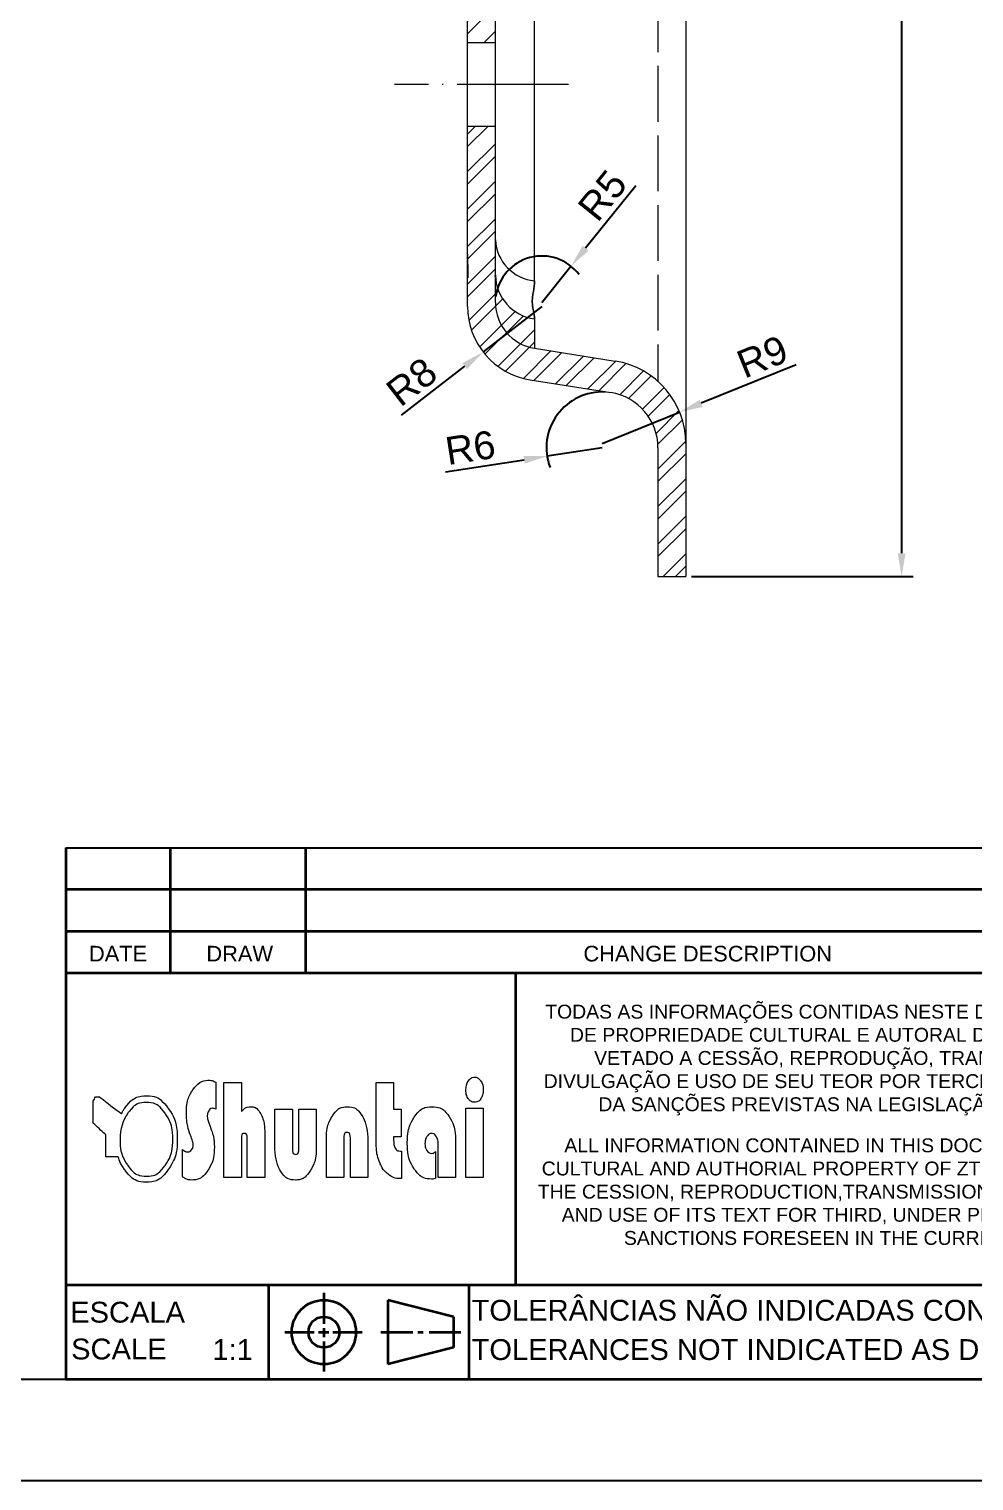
# Model space of a CAD drawing. Header units: millimetres. Extents: x 2761 to 3222, y 1093 to 1419.
# Drawn here: x 3009.4 to 3111.1, y 1093 to 1249.4 of the extents above; entities that cross this region are included whole.
import ezdxf

# ---------------------------------------------------------------- set-up
doc = ezdxf.new("R2010")
doc.units = ezdxf.units.MM
for name, pattern in [('ACAD_ISO02W100', [15, 12, -3]), ('ACAD_ISO04W100', [30, 24, -3, 0, -3]), ('ACAD_ISO05W100', [33, 24, -3, 0, -3, 0, -3])]:
    doc.linetypes.add(name, pattern=pattern)
for name, color, linetype, lineweight in [('AM_0', 7, 'Continuous', 20), ('AM_4', 1, 'ACAD_ISO04W100', 15), ('AM_5', 3, 'Continuous', 15), ('AM_8', 40, 'ACAD_ISO02W100', 35), ('AM_BOR', 240, 'ACAD_ISO05W100', 20)]:
    doc.layers.add(name, color=color, linetype=linetype, lineweight=lineweight)
doc.styles.get("Standard").update_dxf_attribs({"font": 'arial.ttf'})
doc.dimstyles.new('ISO-25', dxfattribs={"dimtxt": 3, "dimasz": 2.5, "dimexe": 1.25, "dimexo": 0.625, "dimtad": 1, "dimtxsty": 'Standard', "dimcen": 2.5, "dimadec": 0, "dimazin": 0, "dimtfac": 1, "dimtmove": 0, "dimatfit": 3, "dimfxl": 1, "dimarcsym": 0})

# ---------------------------------------------------------------- blocks, each defined once
blk = doc.blocks.new('A3 ZTL')
blk.add_line((19.57, 9.78), (401.17, 9.78))
at = {"layer": 'AM_BOR', "color": 135, "linetype": 'Continuous', "lineweight": 25}
blk.add_line((410.96, 0), (0, 0), dxfattribs=at)
blk = doc.blocks.new('*D13')
at = {"layer": 'AM_5', "color": 0, "lineweight": -2, "transparency": 16777216}
for p, q in [((3080.7, 1371.43), (3104.56, 1371.43)), ((3103.31, 1368.93), (3103.31, 1192.93)), ((3080.7, 1190.43), (3104.56, 1190.43))]:
    blk.add_line(p, q, dxfattribs=at)
at = {"layer": 'AM_5', "color": 0, "transparency": 16777216}
for points in [[(3102.89, 1368.93), (3103.73, 1368.93), (3103.31, 1371.43)], [(3102.89, 1192.93), (3103.73, 1192.93), (3103.31, 1190.43)]]:
    blk.add_solid(points, dxfattribs=at)
at = {"layer": 'Defpoints', "color": 0, "transparency": 16777216}
for p in [(3080.07, 1371.43), (3080.07, 1190.43), (3103.31, 1190.43)]:
    blk.add_point(p, dxfattribs=at)
at = {"layer": 'AM_5', "color": 0, "transparency": 16777216, "insert": (3101.07, 1280.93), "char_height": 3, "attachment_point": 5, "rotation": 90}
blk.add_mtext('%%c181', dxfattribs=at)
blk = doc.blocks.new('*D20')
at = {"layer": 'AM_5', "color": 0, "lineweight": -2, "transparency": 16777216}
for p, q in [((3071.07, 1204.3), (3065.14, 1203.39)), ((3054.19, 1201.7), (3062.67, 1203.01))]:
    blk.add_line(p, q, dxfattribs=at)
blk.add_arc((3071.07, 1204.3), 6, 86.9683, 200.7063, dxfattribs=at)
at = {"layer": 'AM_5', "color": 0, "transparency": 16777216}
blk.add_solid([(3062.61, 1203.42), (3062.74, 1202.59), (3065.14, 1203.39)], dxfattribs=at)
at = {"layer": 'Defpoints', "color": 0, "transparency": 16777216}
for p in [(3071.07, 1204.3), (3065.14, 1203.39)]:
    blk.add_point(p, dxfattribs=at)
at = {"layer": 'AM_5', "color": 0, "transparency": 16777216, "insert": (3056.87, 1204.29), "char_height": 3, "attachment_point": 5, "rotation": 8.7697}
blk.add_mtext('R6', dxfattribs=at)
blk = doc.blocks.new('*D21')
at = {"layer": 'AM_5', "color": 0, "lineweight": -2, "transparency": 16777216}
for p, q in [((3064.57, 1219.51), (3058.25, 1214.61)), ((3049.47, 1207.82), (3056.27, 1213.08))]:
    blk.add_line(p, q, dxfattribs=at)
at = {"layer": 'AM_5', "color": 0, "transparency": 16777216}
blk.add_solid([(3056.01, 1213.41), (3056.52, 1212.75), (3058.25, 1214.61)], dxfattribs=at)
at = {"layer": 'Defpoints', "color": 0, "transparency": 16777216}
for p in [(3064.57, 1219.51), (3058.25, 1214.61)]:
    blk.add_point(p, dxfattribs=at)
at = {"layer": 'AM_5', "color": 0, "transparency": 16777216, "insert": (3050.56, 1211.39), "char_height": 3, "attachment_point": 5, "rotation": 37.7298}
blk.add_mtext('R8', dxfattribs=at)
blk = doc.blocks.new('*D22')
at = {"layer": 'AM_5', "color": 0, "lineweight": -2, "transparency": 16777216}
for p, q in [((3091.95, 1213.24), (3081.73, 1209.08)), ((3071.07, 1204.74), (3079.41, 1208.13))]:
    blk.add_line(p, q, dxfattribs=at)
at = {"layer": 'AM_5', "color": 0, "transparency": 16777216}
blk.add_solid([(3081.57, 1209.46), (3081.88, 1208.69), (3079.41, 1208.13)], dxfattribs=at)
at = {"layer": 'Defpoints', "color": 0, "transparency": 16777216}
for p in [(3079.41, 1208.13), (3071.07, 1204.74)]:
    blk.add_point(p, dxfattribs=at)
at = {"layer": 'AM_5', "color": 0, "transparency": 16777216, "insert": (3088.31, 1214.09), "char_height": 3, "attachment_point": 5, "rotation": 22.1515}
blk.add_mtext('R9', dxfattribs=at)
blk = doc.blocks.new('*D23')
at = {"layer": 'AM_5', "color": 0, "lineweight": -2, "transparency": 16777216}
for p, q in [((3074.69, 1232.48), (3069.28, 1225.78)), ((3064.57, 1219.94), (3067.71, 1223.84))]:
    blk.add_line(p, q, dxfattribs=at)
blk.add_arc((3064.57, 1219.94), 5, 36.7847, 172.838, dxfattribs=at)
at = {"layer": 'AM_5', "color": 0, "transparency": 16777216}
blk.add_solid([(3068.96, 1226.04), (3069.61, 1225.52), (3067.71, 1223.84)], dxfattribs=at)
at = {"layer": 'Defpoints', "color": 0, "transparency": 16777216}
for p in [(3067.71, 1223.84), (3064.57, 1219.94)]:
    blk.add_point(p, dxfattribs=at)
at = {"layer": 'AM_5', "color": 0, "transparency": 16777216, "insert": (3071.1, 1231.46), "char_height": 3, "attachment_point": 5, "rotation": 51.1086}
blk.add_mtext('R5', dxfattribs=at)

msp = doc.modelspace()

# ---------------------------------------------------------------- hatches: boundary and pattern name
at = {"layer": 'AM_5', "ltscale": 0.5}
h = msp.add_hatch(dxfattribs=at)
h.set_pattern_fill('ANSI32', color=1, scale=0.3)
h.paths.add_polyline_path([(3080.074, 1357.114), (3080.074, 1371.427), (3077.074, 1371.427), (3077.074, 1357.551, -0.3689195), (3072.013, 1351.625), (3063.323, 1350.249, 0.2977908), (3056.835, 1344.373), (3060.223, 1344.373, -0.2284894), (3063.792, 1346.848), (3072.482, 1348.225, 0.3689195)])
edge = h.paths.add_edge_path()
edge.add_line((3059.574, 1327.439), (3056.574, 1327.439))
edge.add_line((3056.574, 1327.439), (3056.574, 1308.309))
edge.add_spline(control_points=[(3056.574, 1308.309), (3056.574, 1308.091), (3056.58, 1307.85), (3056.594, 1307.381), (3056.602, 1307.159), (3056.61, 1306.927)], knot_values=[0.7730727, 0.7730727, 0.7730727, 0.7730727, 0.8980727, 0.8980727, 1, 1, 1, 1], degree=3, periodic=0)
edge.add_line((3056.61, 1306.927), (3059.574, 1306.927))
edge.add_line((3059.574, 1306.927), (3059.574, 1327.439))
edge = h.paths.add_edge_path()
edge.add_line((3059.574, 1254.927), (3056.61, 1254.927))
edge.add_spline(control_points=[(3056.61, 1254.927), (3056.593, 1254.405), (3056.574, 1253.944), (3056.574, 1253.545)], knot_values=[0, 0, 0, 0, 0.2281586, 0.2281586, 0.2281586, 0.2281586], degree=3, periodic=0)
edge.add_line((3056.574, 1253.545), (3056.574, 1247.927))
edge.add_line((3056.574, 1247.927), (3059.574, 1247.927))
edge.add_line((3059.574, 1247.927), (3059.574, 1254.927))
h.paths.add_polyline_path([(3063.792, 1218.176), (3063.792, 1215.006), (3072.482, 1213.629, -0.3689195), (3080.074, 1204.74), (3080.074, 1190.427), (3077.074, 1190.427), (3077.074, 1204.303, 0.3689195), (3072.013, 1210.229), (3063.323, 1211.605, -0.3689195), (3056.574, 1219.507), (3056.574, 1225.915), (3056.574, 1238.927), (3059.574, 1238.927), (3059.574, 1222.877, 0.3713203)])

# ---------------------------------------------------------------- linework, layer by layer
at = {"linetype": 'Continuous'}
msp.add_line((3013.33, 1161.217), (3210.734, 1161.217), dxfattribs=at)
at = {"layer": 'AM_0', "linetype": 'Continuous'}
for p, q in [((3080.074, 1371.427), (3080.074, 1190.427)), ((3077.074, 1204.303), (3077.074, 1190.427)), ((3077.074, 1190.427), (3080.074, 1190.427))]:
    msp.add_line(p, q, dxfattribs=at)
at = {"layer": 'AM_0', "linetype": 'ACAD_ISO02W100', "ltscale": 0.5}
msp.add_line((3077.074, 1350.406), (3077.074, 1211.448), dxfattribs=at)
at = {"layer": 'AM_0'}
for p, q in [((3059.574, 1219.944), (3059.574, 1341.91)), ((3056.574, 1225.948), (3056.574, 1253.545)), ((3063.792, 1222.275), (3063.792, 1250.835)), ((3056.574, 1247.927), (3059.574, 1247.927)), ((3056.574, 1238.927), (3059.574, 1238.927)), ((3056.574, 1219.507), (3056.574, 1225.915)), ((3063.792, 1218.176), (3063.792, 1215.006)), ((3063.792, 1215.006), (3072.482, 1213.629)), ((3063.323, 1211.605), (3072.013, 1210.229))]:
    msp.add_line(p, q, dxfattribs=at)
for centre, radius, start, end in [((3064.213, 1226.901), 4.645, 182.86414, 264.79329), ((3064.412, 1222.974), 4.839, 181.15719, 262.64113), ((3064.574, 1219.507), 8, 180, 261), ((3064.574, 1219.944), 5, 180, 261), ((3071.074, 1204.74), 9, 0, 81), ((3071.074, 1204.303), 6, 0, 81)]:
    msp.add_arc(centre, radius, start, end, dxfattribs=at)
for points, knots in [([(3056.574, 1222.689), (3056.574, 1222.562), (3056.596, 1222.542), (3056.624, 1222.667), (3056.632, 1222.736), (3056.644, 1222.922), (3056.647, 1223.04), (3056.647, 1223.325), (3056.644, 1223.493), (3056.632, 1223.875), (3056.624, 1224.086), (3056.606, 1224.55), (3056.596, 1224.802), (3056.58, 1225.347), (3056.574, 1225.64), (3056.574, 1225.948)], [0, 0, 0, 0, 0.25, 0.25, 0.375, 0.375, 0.5, 0.5, 0.625, 0.625, 0.75, 0.75, 0.875, 0.875, 1, 1, 1, 1]), ([(3059.558, 1222.62), (3059.569, 1222.566), (3059.584, 1222.487), (3059.581, 1222.501), (3059.581, 1222.505)], [0, 0, 0, 0, 0.6904337, 1, 1, 1, 1]), ([(3059.58, 1222.509), (3059.575, 1222.545), (3059.565, 1222.608), (3059.563, 1222.784), (3059.563, 1222.859)], [0, 0, 0, 0, 0.57633414, 1, 1, 1, 1]), ([(3063.792, 1218.176), (3063.792, 1218.45), (3063.727, 1218.751), (3063.632, 1219.227), (3063.6, 1219.39), (3063.556, 1219.721), (3063.531, 1220.058), (3063.556, 1220.404), (3063.6, 1220.756), (3063.632, 1220.935), (3063.727, 1221.483), (3063.792, 1221.866), (3063.792, 1222.275)], [0, 0, 0, 0, 0.25, 0.25, 0.375, 0.375, 0.5, 0.625, 0.625, 0.75, 0.75, 1, 1, 1, 1]), ([(3063.792, 1222.275), (3063.792, 1221.866), (3063.727, 1221.483), (3063.632, 1220.935), (3063.6, 1220.756), (3063.556, 1220.404), (3063.531, 1220.058), (3063.556, 1219.721), (3063.6, 1219.39), (3063.632, 1219.227), (3063.727, 1218.751), (3063.792, 1218.45), (3063.792, 1218.176)], [0, 0, 0, 0, 0.25, 0.25, 0.375, 0.375, 0.5, 0.625, 0.625, 0.75, 0.75, 1, 1, 1, 1])]:
    msp.add_open_spline(points, degree=3, knots=knots, dxfattribs=at)
at = {"layer": 'AM_0', "color": 7, "lineweight": 20}
for points, knots in [([(3028.625, 1136.194), (3027.989, 1136.194), (3027.446, 1135.84), (3026.985, 1135.149), (3026.985, 1135.149), (3026.523, 1134.443), (3026.298, 1133.613), (3026.298, 1132.661), (3026.298, 1132.661), (3026.298, 1131.847), (3026.451, 1131.049), (3026.749, 1130.25), (3026.749, 1130.25), (3026.944, 1129.743), (3027.036, 1129.421), (3027.036, 1129.267), (3027.036, 1129.267), (3027.036, 1129.037), (3026.974, 1128.852), (3026.861, 1128.699), (3026.861, 1128.699), (3026.738, 1128.545), (3026.595, 1128.468), (3026.41, 1128.468), (3026.41, 1128.468), (3026.267, 1128.468), (3026.092, 1128.561), (3025.898, 1128.745), (3025.898, 1128.745), (3025.898, 1128.745), (3025.898, 1125.781), (3025.898, 1125.781), (3025.898, 1125.781), (3026.216, 1125.55), (3026.544, 1125.443), (3026.872, 1125.443), (3026.872, 1125.443), (3027.548, 1125.443), (3028.133, 1125.781), (3028.604, 1126.472), (3028.604, 1126.472), (3029.076, 1127.163), (3029.312, 1128.008), (3029.312, 1129.006), (3029.312, 1129.006), (3029.312, 1129.682), (3029.168, 1130.388), (3028.892, 1131.11), (3028.892, 1131.11), (3028.892, 1131.11), (3028.738, 1131.525), (3028.738, 1131.525), (3028.738, 1131.525), (3028.615, 1131.832), (3028.553, 1132.093), (3028.553, 1132.293), (3028.553, 1132.293), (3028.553, 1132.538), (3028.604, 1132.738), (3028.717, 1132.907), (3028.717, 1132.907), (3028.83, 1133.076), (3028.963, 1133.168), (3029.117, 1133.168), (3029.117, 1133.168), (3029.199, 1133.168), (3029.312, 1133.137), (3029.456, 1133.076), (3029.456, 1133.076), (3029.456, 1133.076), (3029.456, 1135.994), (3029.456, 1135.994), (3029.456, 1135.994), (3029.189, 1136.132), (3028.912, 1136.194), (3028.625, 1136.194), (3028.625, 1136.194), (3028.625, 1136.194), (3028.625, 1136.194), (3028.625, 1136.194)], [0, 0, 0, 0, 0.047619, 0.047619, 0.047619, 0.0714286, 0.0952381, 0.0952381, 0.0952381, 0.1190476, 0.1428571, 0.1428571, 0.1428571, 0.1666667, 0.1904762, 0.1904762, 0.1904762, 0.2142857, 0.2380952, 0.2380952, 0.2380952, 0.2619048, 0.2857143, 0.2857143, 0.2857143, 0.3095238, 0.3333333, 0.3333333, 0.3333333, 0.3571429, 0.3809524, 0.3809524, 0.3809524, 0.4047619, 0.4285714, 0.4285714, 0.4285714, 0.452381, 0.4761905, 0.4761905, 0.4761905, 0.5, 0.5238095, 0.5238095, 0.5238095, 0.547619, 0.5714286, 0.5714286, 0.5714286, 0.5952381, 0.6190476, 0.6190476, 0.6190476, 0.6428571, 0.6666667, 0.6666667, 0.6666667, 0.6904762, 0.7142857, 0.7142857, 0.7142857, 0.7380952, 0.7619048, 0.7619048, 0.7619048, 0.7857143, 0.8095238, 0.8095238, 0.8095238, 0.8333333, 0.8571429, 0.8571429, 0.8571429, 0.8809524, 0.9047619, 0.9047619, 0.9047619, 0.952381, 1, 1, 1, 1]), ([(3030.348, 1135.948), (3030.348, 1135.948), (3030.348, 1125.704), (3030.348, 1125.704), (3030.348, 1125.704), (3030.348, 1125.704), (3032.224, 1125.704), (3032.224, 1125.704), (3032.224, 1125.704), (3032.224, 1125.704), (3032.224, 1129.774), (3032.224, 1129.774), (3032.224, 1129.774), (3032.224, 1130.235), (3032.326, 1130.465), (3032.531, 1130.465), (3032.531, 1130.465), (3032.665, 1130.465), (3032.747, 1130.404), (3032.798, 1130.296), (3032.798, 1130.296), (3032.839, 1130.188), (3032.86, 1129.974), (3032.86, 1129.651), (3032.86, 1129.651), (3032.86, 1129.651), (3032.86, 1125.704), (3032.86, 1125.704), (3032.86, 1125.704), (3032.86, 1125.704), (3034.736, 1125.704), (3034.736, 1125.704), (3034.736, 1125.704), (3034.736, 1125.704), (3034.736, 1130.45), (3034.736, 1130.45), (3034.736, 1130.45), (3034.736, 1131.325), (3034.592, 1132.031), (3034.315, 1132.554), (3034.315, 1132.554), (3034.028, 1133.076), (3033.649, 1133.337), (3033.177, 1133.337), (3033.177, 1133.337), (3032.86, 1133.337), (3032.542, 1133.168), (3032.224, 1132.815), (3032.224, 1132.815), (3032.224, 1132.815), (3032.224, 1135.948), (3032.224, 1135.948), (3032.224, 1135.948), (3032.224, 1135.948), (3030.348, 1135.948), (3030.348, 1135.948)], [0, 0, 0, 0, 0.0666667, 0.0666667, 0.0666667, 0.1, 0.1333333, 0.1333333, 0.1333333, 0.1666667, 0.2, 0.2, 0.2, 0.2333333, 0.2666667, 0.2666667, 0.2666667, 0.3, 0.3333333, 0.3333333, 0.3333333, 0.3666667, 0.4, 0.4, 0.4, 0.4333333, 0.4666667, 0.4666667, 0.4666667, 0.5, 0.5333333, 0.5333333, 0.5333333, 0.5666667, 0.6, 0.6, 0.6, 0.6333333, 0.6666667, 0.6666667, 0.6666667, 0.7, 0.7333333, 0.7333333, 0.7333333, 0.7666667, 0.8, 0.8, 0.8, 0.8333333, 0.8666667, 0.8666667, 0.8666667, 0.9333333, 1, 1, 1, 1]), ([(3046.722, 1135.948), (3046.722, 1135.948), (3046.722, 1129.805), (3046.722, 1129.805), (3046.722, 1129.805), (3046.722, 1128.729), (3046.865, 1127.885), (3047.152, 1127.24), (3047.152, 1127.24), (3047.378, 1126.733), (3047.675, 1126.334), (3048.055, 1126.042), (3048.055, 1126.042), (3048.434, 1125.75), (3048.834, 1125.596), (3049.254, 1125.596), (3049.254, 1125.596), (3049.306, 1125.596), (3049.377, 1125.596), (3049.47, 1125.596), (3049.47, 1125.596), (3049.47, 1125.596), (3049.47, 1128.545), (3049.47, 1128.545), (3049.47, 1128.545), (3049.141, 1128.545), (3048.906, 1128.653), (3048.783, 1128.883), (3048.783, 1128.883), (3048.66, 1129.113), (3048.598, 1129.513), (3048.598, 1130.112), (3048.598, 1130.112), (3048.598, 1130.112), (3049.439, 1130.112), (3049.439, 1130.112), (3049.439, 1130.112), (3049.439, 1130.112), (3049.439, 1133.076), (3049.439, 1133.076), (3049.439, 1133.076), (3049.439, 1133.076), (3048.598, 1133.076), (3048.598, 1133.076), (3048.598, 1133.076), (3048.598, 1133.076), (3048.598, 1135.948), (3048.598, 1135.948), (3048.598, 1135.948), (3048.598, 1135.948), (3046.722, 1135.948), (3046.722, 1135.948)], [0, 0, 0, 0, 0.0714286, 0.0714286, 0.0714286, 0.1071429, 0.1428571, 0.1428571, 0.1428571, 0.1785714, 0.2142857, 0.2142857, 0.2142857, 0.25, 0.2857143, 0.2857143, 0.2857143, 0.3214286, 0.3571429, 0.3571429, 0.3571429, 0.3928571, 0.4285714, 0.4285714, 0.4285714, 0.4642857, 0.5, 0.5, 0.5, 0.5357143, 0.5714286, 0.5714286, 0.5714286, 0.6071429, 0.6428571, 0.6428571, 0.6428571, 0.6785714, 0.7142857, 0.7142857, 0.7142857, 0.75, 0.7857143, 0.7857143, 0.7857143, 0.8214286, 0.8571429, 0.8571429, 0.8571429, 0.9285714, 1, 1, 1, 1]), ([(3056.667, 1136.117), (3056.483, 1135.84), (3056.39, 1135.533), (3056.39, 1135.165), (3056.39, 1135.165), (3056.39, 1134.781), (3056.483, 1134.458), (3056.657, 1134.197), (3056.657, 1134.197), (3056.831, 1133.951), (3057.057, 1133.828), (3057.334, 1133.828), (3057.334, 1133.828), (3057.6, 1133.828), (3057.826, 1133.951), (3058, 1134.197), (3058, 1134.197), (3058.174, 1134.458), (3058.267, 1134.781), (3058.267, 1135.165), (3058.267, 1135.165), (3058.267, 1135.533), (3058.174, 1135.84), (3057.99, 1136.117), (3057.99, 1136.117), (3057.805, 1136.378), (3057.58, 1136.516), (3057.334, 1136.516), (3057.334, 1136.516), (3057.077, 1136.516), (3056.852, 1136.378), (3056.667, 1136.117), (3056.667, 1136.117), (3056.667, 1136.117), (3056.667, 1136.117), (3056.667, 1136.117)], [0, 0, 0, 0, 0.1, 0.1, 0.1, 0.15, 0.2, 0.2, 0.2, 0.25, 0.3, 0.3, 0.3, 0.35, 0.4, 0.4, 0.4, 0.45, 0.5, 0.5, 0.5, 0.55, 0.6, 0.6, 0.6, 0.65, 0.7, 0.7, 0.7, 0.75, 0.8, 0.8, 0.8, 0.9, 1, 1, 1, 1]), ([(3016.931, 1134.41), (3016.931, 1134.41), (3016.529, 1134.41), (3016.529, 1134.41), (3016.529, 1134.41), (3016.529, 1134.41), (3016.257, 1133.9), (3016.257, 1133.9), (3016.257, 1133.9), (3016.257, 1133.9), (3016.257, 1131.587), (3016.257, 1131.587), (3016.257, 1131.587), (3016.257, 1131.587), (3017.619, 1130.312), (3017.619, 1130.312), (3017.619, 1130.312), (3017.619, 1130.312), (3017.619, 1127.926), (3017.619, 1127.926), (3017.619, 1127.926), (3017.619, 1127.926), (3018.968, 1127.926), (3018.968, 1127.926), (3018.968, 1127.926), (3019.124, 1127.434), (3019.358, 1126.979), (3019.643, 1126.578), (3019.643, 1126.578), (3020.305, 1125.667), (3021.096, 1125.212), (3022.004, 1125.212), (3022.004, 1125.212), (3022.925, 1125.212), (3023.704, 1125.667), (3024.353, 1126.578), (3024.353, 1126.578), (3025.001, 1127.489), (3025.326, 1128.582), (3025.326, 1129.857), (3025.326, 1129.857), (3025.326, 1131.15), (3025.001, 1132.243), (3024.353, 1133.153), (3024.353, 1133.153), (3023.704, 1134.064), (3022.925, 1134.519), (3022.004, 1134.519), (3022.004, 1134.519), (3021.096, 1134.519), (3020.305, 1134.064), (3019.643, 1133.153), (3019.643, 1133.153), (3019.513, 1132.971), (3019.409, 1132.771), (3019.306, 1132.589), (3019.306, 1132.589), (3019.306, 1132.589), (3016.931, 1134.41), (3016.931, 1134.41)], [0, 0, 0, 0, 0.0625, 0.0625, 0.0625, 0.09375, 0.125, 0.125, 0.125, 0.15625, 0.1875, 0.1875, 0.1875, 0.21875, 0.25, 0.25, 0.25, 0.28125, 0.3125, 0.3125, 0.3125, 0.34375, 0.375, 0.375, 0.375, 0.40625, 0.4375, 0.4375, 0.4375, 0.46875, 0.5, 0.5, 0.5, 0.53125, 0.5625, 0.5625, 0.5625, 0.59375, 0.625, 0.625, 0.625, 0.65625, 0.6875, 0.6875, 0.6875, 0.71875, 0.75, 0.75, 0.75, 0.78125, 0.8125, 0.8125, 0.8125, 0.84375, 0.875, 0.875, 0.875, 0.9375, 1, 1, 1, 1]), ([(3019.163, 1129.838), (3019.163, 1130.931), (3019.448, 1131.86), (3019.993, 1132.643), (3019.993, 1132.643), (3020.538, 1133.408), (3021.213, 1133.809), (3022.004, 1133.809), (3022.004, 1133.809), (3022.783, 1133.809), (3023.457, 1133.408), (3024.002, 1132.643), (3024.002, 1132.643), (3024.56, 1131.86), (3024.833, 1130.931), (3024.833, 1129.838), (3024.833, 1129.838), (3024.833, 1128.727), (3024.56, 1127.78), (3024.002, 1127.015), (3024.002, 1127.015), (3023.457, 1126.232), (3022.783, 1125.85), (3022.004, 1125.85), (3022.004, 1125.85), (3021.213, 1125.85), (3020.538, 1126.232), (3019.993, 1127.015), (3019.993, 1127.015), (3019.448, 1127.78), (3019.163, 1128.727), (3019.163, 1129.838)], [0, 0, 0, 0, 0.1111111, 0.1111111, 0.1111111, 0.1666667, 0.2222222, 0.2222222, 0.2222222, 0.2777778, 0.3333333, 0.3333333, 0.3333333, 0.3888889, 0.4444444, 0.4444444, 0.4444444, 0.5, 0.5555556, 0.5555556, 0.5555556, 0.6111111, 0.6666667, 0.6666667, 0.6666667, 0.7222222, 0.7777778, 0.7777778, 0.7777778, 0.8888889, 1, 1, 1, 1]), ([(3035.833, 1129.129), (3035.833, 1128.054), (3035.997, 1127.209), (3036.335, 1126.61), (3036.335, 1126.61), (3036.776, 1125.827), (3037.34, 1125.443), (3038.058, 1125.443), (3038.058, 1125.443), (3038.683, 1125.443), (3039.206, 1125.781), (3039.637, 1126.441), (3039.637, 1126.441), (3040.067, 1127.117), (3040.283, 1127.931), (3040.283, 1128.914), (3040.283, 1128.914), (3040.283, 1128.914), (3040.283, 1133.076), (3040.283, 1133.076), (3040.283, 1133.076), (3040.283, 1133.076), (3038.406, 1133.076), (3038.406, 1133.076), (3038.406, 1133.076), (3038.406, 1133.076), (3038.406, 1128.852), (3038.406, 1128.852), (3038.406, 1128.852), (3038.406, 1128.422), (3038.294, 1128.207), (3038.058, 1128.207), (3038.058, 1128.207), (3037.822, 1128.207), (3037.709, 1128.422), (3037.709, 1128.852), (3037.709, 1128.852), (3037.709, 1128.852), (3037.709, 1133.076), (3037.709, 1133.076), (3037.709, 1133.076), (3037.709, 1133.076), (3035.833, 1133.076), (3035.833, 1133.076), (3035.833, 1133.076), (3035.833, 1133.076), (3035.833, 1129.129), (3035.833, 1129.129)], [0, 0, 0, 0, 0.0769231, 0.0769231, 0.0769231, 0.1153846, 0.1538462, 0.1538462, 0.1538462, 0.1923077, 0.2307692, 0.2307692, 0.2307692, 0.2692308, 0.3076923, 0.3076923, 0.3076923, 0.3461538, 0.3846154, 0.3846154, 0.3846154, 0.4230769, 0.4615385, 0.4615385, 0.4615385, 0.5, 0.5384615, 0.5384615, 0.5384615, 0.5769231, 0.6153846, 0.6153846, 0.6153846, 0.6538462, 0.6923077, 0.6923077, 0.6923077, 0.7307692, 0.7692308, 0.7692308, 0.7692308, 0.8076923, 0.8461538, 0.8461538, 0.8461538, 0.9230769, 1, 1, 1, 1]), ([(3045.83, 1129.651), (3045.83, 1130.726), (3045.666, 1131.571), (3045.327, 1132.17), (3045.327, 1132.17), (3044.897, 1132.953), (3044.323, 1133.337), (3043.605, 1133.337), (3043.605, 1133.337), (3042.979, 1133.337), (3042.456, 1132.999), (3042.026, 1132.339), (3042.026, 1132.339), (3041.595, 1131.663), (3041.38, 1130.849), (3041.38, 1129.881), (3041.38, 1129.881), (3041.38, 1129.881), (3041.38, 1125.704), (3041.38, 1125.704), (3041.38, 1125.704), (3041.38, 1125.704), (3043.256, 1125.704), (3043.256, 1125.704), (3043.256, 1125.704), (3043.256, 1125.704), (3043.256, 1129.927), (3043.256, 1129.927), (3043.256, 1129.927), (3043.256, 1130.357), (3043.369, 1130.572), (3043.605, 1130.572), (3043.605, 1130.572), (3043.841, 1130.572), (3043.953, 1130.357), (3043.953, 1129.927), (3043.953, 1129.927), (3043.953, 1129.927), (3043.953, 1125.704), (3043.953, 1125.704), (3043.953, 1125.704), (3043.953, 1125.704), (3045.83, 1125.704), (3045.83, 1125.704), (3045.83, 1125.704), (3045.83, 1125.704), (3045.83, 1129.651), (3045.83, 1129.651)], [0, 0, 0, 0, 0.0769231, 0.0769231, 0.0769231, 0.1153846, 0.1538462, 0.1538462, 0.1538462, 0.1923077, 0.2307692, 0.2307692, 0.2307692, 0.2692308, 0.3076923, 0.3076923, 0.3076923, 0.3461538, 0.3846154, 0.3846154, 0.3846154, 0.4230769, 0.4615385, 0.4615385, 0.4615385, 0.5, 0.5384615, 0.5384615, 0.5384615, 0.5769231, 0.6153846, 0.6153846, 0.6153846, 0.6538462, 0.6923077, 0.6923077, 0.6923077, 0.7307692, 0.7692308, 0.7692308, 0.7692308, 0.8076923, 0.8461538, 0.8461538, 0.8461538, 0.9230769, 1, 1, 1, 1]), ([(3052.679, 1128.315), (3052.484, 1128.315), (3052.32, 1128.422), (3052.187, 1128.622), (3052.187, 1128.622), (3052.053, 1128.822), (3051.992, 1129.067), (3051.992, 1129.375), (3051.992, 1129.375), (3051.992, 1129.666), (3052.064, 1129.927), (3052.207, 1130.142), (3052.207, 1130.142), (3052.351, 1130.357), (3052.515, 1130.465), (3052.709, 1130.465), (3052.709, 1130.465), (3052.925, 1130.465), (3053.099, 1130.342), (3053.222, 1130.112), (3053.222, 1130.112), (3053.355, 1129.881), (3053.417, 1129.559), (3053.417, 1129.175), (3053.417, 1129.175), (3053.417, 1129.175), (3053.417, 1125.704), (3053.417, 1125.704), (3053.417, 1125.704), (3053.417, 1125.704), (3055.293, 1125.704), (3055.293, 1125.704), (3055.293, 1125.704), (3055.293, 1125.704), (3055.293, 1129.375), (3055.293, 1129.375), (3055.293, 1129.375), (3055.293, 1130.603), (3055.057, 1131.571), (3054.596, 1132.277), (3054.596, 1132.277), (3054.135, 1132.984), (3053.489, 1133.337), (3052.689, 1133.337), (3052.689, 1133.337), (3051.961, 1133.337), (3051.346, 1132.953), (3050.843, 1132.2), (3050.843, 1132.2), (3050.341, 1131.448), (3050.085, 1130.526), (3050.085, 1129.451), (3050.085, 1129.451), (3050.085, 1128.33), (3050.331, 1127.393), (3050.833, 1126.656), (3050.833, 1126.656), (3051.336, 1125.919), (3051.961, 1125.55), (3052.709, 1125.55), (3052.709, 1125.55), (3052.833, 1125.55), (3052.976, 1125.566), (3053.13, 1125.612), (3053.13, 1125.612), (3053.13, 1125.612), (3053.13, 1128.514), (3053.13, 1128.514), (3053.13, 1128.514), (3052.986, 1128.376), (3052.843, 1128.315), (3052.679, 1128.315), (3052.679, 1128.315), (3052.679, 1128.315), (3052.679, 1128.315), (3052.679, 1128.315)], [0, 0, 0, 0, 0.05, 0.05, 0.05, 0.075, 0.1, 0.1, 0.1, 0.125, 0.15, 0.15, 0.15, 0.175, 0.2, 0.2, 0.2, 0.225, 0.25, 0.25, 0.25, 0.275, 0.3, 0.3, 0.3, 0.325, 0.35, 0.35, 0.35, 0.375, 0.4, 0.4, 0.4, 0.425, 0.45, 0.45, 0.45, 0.475, 0.5, 0.5, 0.5, 0.525, 0.55, 0.55, 0.55, 0.575, 0.6, 0.6, 0.6, 0.625, 0.65, 0.65, 0.65, 0.675, 0.7, 0.7, 0.7, 0.725, 0.75, 0.75, 0.75, 0.775, 0.8, 0.8, 0.8, 0.825, 0.85, 0.85, 0.85, 0.875, 0.9, 0.9, 0.9, 0.95, 1, 1, 1, 1]), ([(3056.38, 1133.183), (3056.38, 1133.183), (3056.38, 1125.704), (3056.38, 1125.704), (3056.38, 1125.704), (3056.38, 1125.704), (3058.256, 1125.704), (3058.256, 1125.704), (3058.256, 1125.704), (3058.256, 1125.704), (3058.256, 1133.183), (3058.256, 1133.183), (3058.256, 1133.183), (3058.256, 1133.183), (3056.38, 1133.183), (3056.38, 1133.183)], [0, 0, 0, 0, 0.2, 0.2, 0.2, 0.3, 0.4, 0.4, 0.4, 0.5, 0.6, 0.6, 0.6, 0.8, 1, 1, 1, 1])]:
    msp.add_open_spline(points, degree=3, knots=knots, dxfattribs=at)
at = {"layer": 'AM_4', "ltscale": 0.5}
msp.add_line((3067.457, 1243.427), (3048.691, 1243.427), dxfattribs=at)
at = {"layer": 'AM_8', "color": 0, "linetype": 'Continuous'}
for p, q in [((3013.33, 1161.217), (3013.33, 1104.015)), ((3024.546, 1161.217), (3024.546, 1147.758)), ((3039.127, 1161.217), (3039.127, 1147.758)), ((3156.053, 1156.731), (3013.33, 1156.731)), ((3013.33, 1152.244), (3156.053, 1152.244)), ((3013.33, 1147.758), (3132.221, 1147.758)), ((3061.724, 1147.758), (3061.724, 1114.109)), ((3132.221, 1114.109), (3013.33, 1114.109)), ((3063.087, 1114.109), (3013.33, 1114.109)), ((3035.128, 1114.109), (3035.128, 1104.015)), ((3041.104, 1113.3), (3041.104, 1109.972)), ((3056.727, 1114.109), (3056.727, 1104.015)), ((3055.048, 1110.726), (3047.992, 1112.515)), ((3047.992, 1112.515), (3047.992, 1105.609)), ((3055.048, 1110.726), (3055.048, 1107.398)), ((3036.887, 1109.062), (3040.053, 1109.062)), ((3040.533, 1109.062), (3041.648, 1109.062)), ((3041.104, 1109.509), (3041.104, 1108.515)), ((3042.076, 1109.062), (3045.223, 1109.062)), ((3047.223, 1109.062), (3050.692, 1109.062)), ((3051.226, 1109.062), (3051.785, 1109.062)), ((3052.431, 1109.062), (3055.866, 1109.062)), ((3041.104, 1108.069), (3041.104, 1104.824)), ((3055.048, 1107.398), (3047.992, 1105.609)), ((3013.33, 1104.015), (3210.734, 1104.015))]:
    msp.add_line(p, q, dxfattribs=at)
for radius in [3.453, 1.664]:
    msp.add_circle((3041.104, 1109.062), radius, dxfattribs=at)

# ---------------------------------------------------------------- block references
at = {"linetype": 'ByBlock', "lineweight": 0, "xscale": 1.121617728, "yscale": 1.121617728, "zscale": 1.121617728}
msp.add_blockref('A3 ZTL', (2760.77, 1093.04), dxfattribs=at)

# ---------------------------------------------------------------- texts
at = {"color": 0, "linetype": 'Continuous', "char_height": 1.49549, "attachment_point": 1}
for s, width, insert in [('\\pi0.6682;TODAS AS INFORMAÇÕES CONTIDAS NESTE DOCUMENTO SÃO \\P\\pi3.3333;DE PROPRIEDADE CULTURAL E AUTORAL DA ZTL , SENDO \\P\\pi5.9366;VETADO A CESSÃO, REPRODUÇÃO, TRANSMISSÃO E \\P\\pi0.49835;DIVULGAÇÃO E USO DE SEU TEOR POR TERCEIROS, SOB PENA \\P\\pi6.3931;DA SANÇÕES PREVISTAS NA LEGISLAÇÃO VIGENTE.', 66.08113, (3064.268, 1144.322)), ('\\pi3.5572;ALL INFORMATION CONTAINED IN THIS DOCUMENT ARE OF \\P\\pi1.1181;CULTURAL AND AUTHORIAL PROPERTY OF ZTL, BEING  VETOED \\P\\pi0.69522;THE CESSION, REPRODUCTION,TRANSMISSION AND SPREADING \\P\\pi3.2746;AND USE OF ITS TEXT FOR THIRD, UNDER PENALTY OF THE \\P\\pi9.9722;SANCTIONS FORESEEN IN THE CURRENT LAW.', 67.8408, (3063.437, 1129.927))]:
    msp.add_mtext_dynamic_manual_height_columns(s, width=width, gutter_width=12.5, heights=[0], dxfattribs=dict(at, insert=insert))
at = {"layer": 'AM_8', "color": 0, "linetype": 'Continuous'}
for s, height, p in [('CHANGE DESCRIPTION', 1.68243, (3069.049, 1148.98)), ('DATE', 1.6824, (3015.814, 1148.98)), ('DRAW', 1.6824, (3028.453, 1148.98)), ('TOLERÂNCIAS NÃO INDICADAS CONF. DIN-7168:', 2.24324, (3057.006, 1110.3)), ('ESCALA', 2.2432, (3013.787, 1110.092)), ('SCALE', 2.2432, (3013.892, 1106.128)), ('1:1', 2.2432, (3029.101, 1106.066)), ('TOLERANCES NOT INDICATED AS DIN-7168: HIGH', 2.24324, (3057.006, 1106.066))]:
    msp.add_text(s, height=height, dxfattribs=at).set_placement(p)

# ---------------------------------------------------------------- dimensions: what is measured, and where the dimension line sits
at = {"layer": 'AM_5'}
dim = msp.add_linear_dim(base=(3103.31, 1190.427), p1=(3080.074, 1371.427), p2=(3080.074, 1190.427), angle=90, text='%%c181', dimstyle='ISO-25', dxfattribs=at)
dim.commit()
dim.dimension.update_dxf_attribs({"geometry": '*D13', "text_midpoint": (3101.069, 1280.927)})
for center, mpoint, picture, middle in [((3064.574, 1219.944), (3067.713, 1223.836), '*D23', (3071.097, 1231.456)), ((3064.574, 1219.507), (3058.247, 1214.611), '*D21', (3050.563, 1211.393)), ((3071.074, 1204.303), (3065.144, 1203.388), '*D20', (3056.867, 1204.293))]:
    dim = msp.add_radius_dim(center=center, mpoint=mpoint, dimstyle='ISO-25', dxfattribs=at)
    dim.commit()
    dim.dimension.update_dxf_attribs({"geometry": picture, "text_midpoint": middle})
dim = msp.add_radius_dim(center=(3071.074, 1204.74), mpoint=(3079.41, 1208.134), dimstyle='ISO-25', dxfattribs=at)
dim.commit()
dim.dimension.update_dxf_attribs({"geometry": '*D22', "text_midpoint": (3089.128, 1212.09), "dimtype": 164})

doc.saveas('drawing.dxf')
